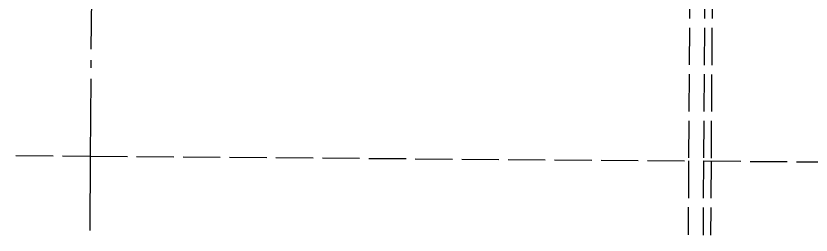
# Model space of a CAD drawing. Extents: x 456630 to 490274, y 6043290 to 6049977.
# Drawn here: x 466400 to 467470, y 6044196 to 6044490 of the extents above; entities that cross this region are included whole.
import ezdxf

# ---------------------------------------------------------------- set-up
doc = ezdxf.new("R2010")
doc.units = 0
doc.header["$LTSCALE"] = 5
doc.linetypes.add('foc-QUARTERLINE', pattern=[33, 25, -3, 2, -3])
doc.linetypes.add('foc-UNSURVEYED', pattern=[12.5, 10, -2.5])
doc.layers.add('L-QSEC', color=8, linetype='foc-QUARTERLINE')
doc.layers.add('L-USEC', color=7, linetype='foc-UNSURVEYED')

msp = doc.modelspace()

# ---------------------------------------------------------------- linework, layer by layer
at = {"layer": 'L-QSEC'}
for p, q in [((466505.191, 6045065.76), (466499.644, 6044301.727)), ((466499.644, 6044301.727), (466498.918, 6044201.73))]:
    msp.add_line(p, q, dxfattribs=at)
at = {"layer": 'L-USEC'}
for p, q in [((467310.677, 6045099.471), (467304.984, 6044295.441)), ((467330.797, 6045099.329), (467325.104, 6044295.299)), ((467340.836, 6045099.258), (467335.143, 6044295.228)), ((466399.646, 6044302.507), (466499.644, 6044301.727)), ((466499.644, 6044301.727), (467304.984, 6044295.441)), ((467304.984, 6044295.441), (467304.279, 6044195.809)), ((467325.104, 6044295.299), (467324.398, 6044195.661)), ((467325.104, 6044295.282), (468130.409, 6044288.913)), ((467335.143, 6044295.228), (467334.438, 6044195.587))]:
    msp.add_line(p, q, dxfattribs=at)

doc.saveas('drawing.dxf')
